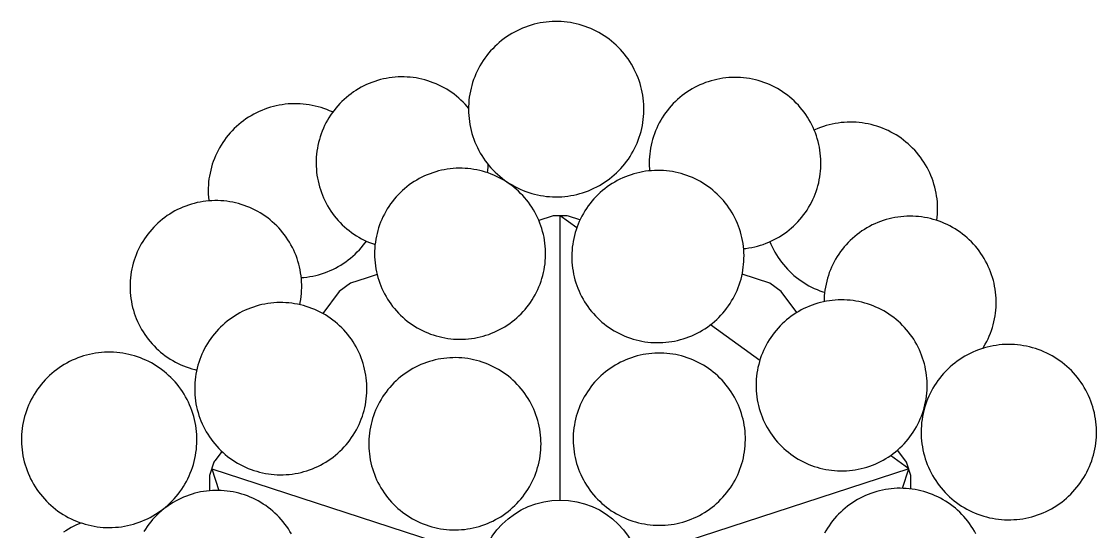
# Model space of a CAD drawing. Header units: millimetres. Extents: x 112 to 8820, y -2365 to 5002.
# Drawn here: x 6938 to 7659, y 1244 to 1586 of the extents above; entities that cross this region are included whole.
import ezdxf

# ---------------------------------------------------------------- set-up
doc = ezdxf.new("R2010")
doc.units = ezdxf.units.MM

# ---------------------------------------------------------------- blocks, each defined once
blk = doc.blocks.new('TARAXACUM_88_S1_PL')
for p, q in [((1.107, 23.756), (0, 24.56)), ((0, 5.5), (0, 24.56)), ((13.371, 14.846), (10.064, 17.249)), ((23.358, 7.59), (22.131, 8.481)), ((-23.358, 7.59), (-22.89, 6.147)), ((-23.358, 7.59), (-5.231, 1.7)), ((23.358, 7.59), (5.231, 1.7)), ((22.936, 6.288), (23.358, 7.59))]:
    blk.add_line(p, q)
for points in [[(5.347, 33.427), (5.283, 33.621), (5.213, 33.812), (5.137, 34.002), (5.054, 34.188), (4.964, 34.371), (4.868, 34.551), (4.766, 34.728), (4.658, 34.901), (4.544, 35.07), (4.424, 35.235), (4.299, 35.396), (4.168, 35.553), (4.031, 35.705), (3.89, 35.851), (3.743, 35.993), (3.592, 36.13), (3.436, 36.262), (3.275, 36.388), (3.111, 36.508), (2.942, 36.622), (2.769, 36.731), (2.593, 36.833), (2.413, 36.93), (2.23, 37.02), (2.043, 37.103), (1.855, 37.181), (1.663, 37.251), (1.469, 37.315), (1.273, 37.372), (1.076, 37.422), (0.876, 37.466), (0.676, 37.502), (0.474, 37.531), (0.271, 37.554), (0.067, 37.569), (-0.136, 37.577), (-0.341, 37.578), (-0.544, 37.573), (-0.748, 37.56), (-0.951, 37.539), (-1.153, 37.512), (-1.354, 37.478), (-1.554, 37.437), (-1.753, 37.389), (-1.949, 37.335), (-2.144, 37.273), (-2.336, 37.205), (-2.526, 37.13), (-2.713, 37.048), (-2.897, 36.96), (-3.078, 36.866), (-3.255, 36.766), (-3.429, 36.659), (-3.6, 36.546), (-3.766, 36.428), (-3.928, 36.304), (-4.085, 36.174), (-4.238, 36.039), (-4.386, 35.899), (-4.53, 35.754), (-4.668, 35.603), (-4.8, 35.449), (-4.928, 35.289), (-5.049, 35.125), (-5.165, 34.957), (-5.276, 34.786), (-5.38, 34.61), (-5.477, 34.431), (-5.569, 34.249), (-5.654, 34.063), (-5.733, 33.875), (-5.805, 33.684), (-5.871, 33.491), (-5.93, 33.296), (-5.981, 33.099), (-6.027, 32.9), (-6.065, 32.699), (-6.096, 32.497), (-6.12, 32.295), (-6.137, 32.092), (-6.147, 31.888), (-6.15, 31.684), (-6.146, 31.48), (-6.135, 31.276), (-6.116, 31.073), (-6.091, 30.87), (-6.059, 30.669), (-6.019, 30.469), (-5.973, 30.27), (-5.92, 30.073), (-5.86, 29.878), (-5.793, 29.685), (-5.72, 29.495), (-5.64, 29.307), (-5.554, 29.122), (-5.461, 28.94), (-5.362, 28.762), (-5.257, 28.587), (-5.146, 28.416), (-5.029, 28.249), (-4.907, 28.086), (-4.778, 27.927), (-4.645, 27.773), (-4.506, 27.623), (-4.362, 27.479), (-4.213, 27.34), (-4.059, 27.206), (-3.901, 27.077), (-3.738, 26.954), (-3.571, 26.836), (-3.4, 26.725), (-3.226, 26.619), (-3.047, 26.52), (-2.866, 26.426), (-2.681, 26.34), (-2.494, 26.259), (-2.304, 26.185), (-2.111, 26.118), (-1.916, 26.058), (-1.719, 26.004), (-1.521, 25.957), (-1.32, 25.917), (-1.119, 25.885), (-0.917, 25.859), (-0.714, 25.84), (-0.51, 25.828), (-0.306, 25.823), (-0.102, 25.826), (0.102, 25.835), (0.305, 25.852), (0.508, 25.875), (0.71, 25.906), (0.91, 25.943), (1.109, 25.988), (1.307, 26.039), (1.502, 26.098), (1.696, 26.162), (1.887, 26.234), (2.075, 26.312), (2.261, 26.397), (2.443, 26.488), (2.623, 26.586), (2.798, 26.689), (2.971, 26.799), (3.139, 26.914), (3.303, 27.035), (3.463, 27.162), (3.618, 27.295), (3.768, 27.432), (3.914, 27.575), (4.055, 27.723), (4.19, 27.876), (4.32, 28.033), (4.445, 28.194), (4.564, 28.36), (4.677, 28.53), (4.784, 28.704), (4.885, 28.881), (4.98, 29.062), (5.068, 29.246), (5.15, 29.432), (5.226, 29.622), (5.294, 29.814), (5.357, 30.008), (5.412, 30.205), (5.46, 30.403), (5.502, 30.603), (5.537, 30.804), (5.564, 31.006), (5.585, 31.209), (5.598, 31.412), (5.605, 31.616), (5.604, 31.82), (5.597, 32.024), (5.582, 32.228), (5.56, 32.431), (5.531, 32.633), (5.495, 32.833), (5.453, 33.033), (5.403, 33.231)], [(-1.234, 23.694), (-1.296, 23.883), (-1.364, 24.07), (-1.439, 24.254), (-1.52, 24.436), (-1.607, 24.615), (-1.701, 24.791), (-1.8, 24.963), (-1.906, 25.132), (-2.017, 25.297), (-2.134, 25.458), (-2.256, 25.615), (-2.384, 25.767), (-2.517, 25.915), (-2.655, 26.059), (-2.798, 26.197), (-2.946, 26.33), (-3.098, 26.459), (-3.254, 26.582), (-3.415, 26.699), (-3.58, 26.811), (-3.748, 26.916), (-3.92, 27.016), (-4.096, 27.11), (-4.274, 27.198), (-4.456, 27.28), (-4.64, 27.355), (-4.827, 27.424), (-5.016, 27.486), (-5.207, 27.542), (-5.4, 27.591), (-5.594, 27.633), (-5.79, 27.668), (-5.987, 27.697), (-6.185, 27.719), (-6.383, 27.734), (-6.582, 27.742), (-6.781, 27.743), (-6.98, 27.737), (-7.179, 27.725), (-7.377, 27.705), (-7.574, 27.679), (-7.77, 27.645), (-7.965, 27.605), (-8.158, 27.559), (-8.35, 27.505), (-8.54, 27.445), (-8.727, 27.378), (-8.912, 27.305), (-9.095, 27.226), (-9.274, 27.14), (-9.451, 27.048), (-9.624, 26.95), (-9.794, 26.846), (-9.96, 26.736), (-10.122, 26.621), (-10.28, 26.5), (-10.433, 26.373), (-10.583, 26.242), (-10.727, 26.105), (-10.867, 25.963), (-11.001, 25.817), (-11.131, 25.666), (-11.255, 25.51), (-11.374, 25.35), (-11.487, 25.187), (-11.594, 25.019), (-11.696, 24.848), (-11.791, 24.673), (-11.881, 24.496), (-11.964, 24.315), (-12.041, 24.131), (-12.111, 23.945), (-12.175, 23.757), (-12.232, 23.566), (-12.283, 23.374), (-12.327, 23.179), (-12.364, 22.984), (-12.394, 22.787), (-12.418, 22.59), (-12.435, 22.391), (-12.444, 22.193), (-12.447, 21.994), (-12.443, 21.795), (-12.432, 21.596), (-12.414, 21.398), (-12.39, 21.2), (-12.358, 21.004), (-12.32, 20.809), (-12.275, 20.615), (-12.223, 20.423), (-12.164, 20.232), (-12.1, 20.044), (-12.028, 19.859), (-11.95, 19.676), (-11.866, 19.495), (-11.776, 19.318), (-11.679, 19.144), (-11.577, 18.973), (-11.468, 18.806), (-11.354, 18.643), (-11.234, 18.484), (-11.109, 18.33), (-10.979, 18.179), (-10.843, 18.034), (-10.703, 17.893), (-10.558, 17.757), (-10.408, 17.626), (-10.253, 17.5), (-10.095, 17.38), (-9.932, 17.266), (-9.765, 17.157), (-9.595, 17.054), (-9.421, 16.957), (-9.244, 16.866), (-9.064, 16.781), (-8.881, 16.703), (-8.696, 16.631), (-8.508, 16.565), (-8.318, 16.506), (-8.126, 16.454), (-7.932, 16.409), (-7.737, 16.37), (-7.54, 16.338), (-7.343, 16.312), (-7.145, 16.294), (-6.946, 16.282), (-6.747, 16.278), (-6.548, 16.28), (-6.35, 16.289), (-6.151, 16.305), (-5.954, 16.328), (-5.757, 16.358), (-5.561, 16.395), (-5.367, 16.438), (-5.174, 16.488), (-4.984, 16.545), (-4.795, 16.609), (-4.609, 16.678), (-4.425, 16.755), (-4.244, 16.837), (-4.066, 16.926), (-3.891, 17.021), (-3.719, 17.122), (-3.552, 17.229), (-3.388, 17.342), (-3.228, 17.46), (-3.072, 17.584), (-2.92, 17.713), (-2.773, 17.847), (-2.631, 17.986), (-2.494, 18.131), (-2.362, 18.279), (-2.235, 18.433), (-2.114, 18.59), (-1.998, 18.752), (-1.887, 18.918), (-1.783, 19.087), (-1.684, 19.26), (-1.592, 19.436), (-1.506, 19.616), (-1.426, 19.798), (-1.352, 19.983), (-1.285, 20.17), (-1.224, 20.36), (-1.17, 20.551), (-1.123, 20.744), (-1.083, 20.939), (-1.049, 21.135), (-1.022, 21.332), (-1.002, 21.53), (-0.988, 21.729), (-0.982, 21.928), (-0.983, 22.127), (-0.99, 22.326), (-1.005, 22.524), (-1.026, 22.722), (-1.054, 22.919), (-1.089, 23.115), (-1.131, 23.31), (-1.179, 23.503)], [(9.862, 17.099), (10.024, 17.217), (10.181, 17.341), (10.335, 17.47), (10.484, 17.604), (10.628, 17.743), (10.767, 17.887), (10.901, 18.036), (11.03, 18.19), (11.153, 18.348), (11.271, 18.51), (11.383, 18.676), (11.489, 18.845), (11.59, 19.019), (11.684, 19.196), (11.772, 19.376), (11.854, 19.558), (11.929, 19.744), (11.998, 19.932), (12.061, 20.123), (12.116, 20.315), (12.165, 20.509), (12.207, 20.705), (12.243, 20.902), (12.271, 21.101), (12.293, 21.3), (12.308, 21.5), (12.315, 21.7), (12.316, 21.9), (12.31, 22.101), (12.297, 22.3), (12.277, 22.5), (12.25, 22.698), (12.216, 22.896), (12.176, 23.092), (12.128, 23.287), (12.074, 23.48), (12.013, 23.67), (11.946, 23.859), (11.872, 24.045), (11.791, 24.229), (11.705, 24.41), (11.612, 24.587), (11.513, 24.761), (11.408, 24.932), (11.297, 25.099), (11.181, 25.262), (11.059, 25.421), (10.931, 25.575), (10.798, 25.725), (10.66, 25.87), (10.517, 26.011), (10.369, 26.146), (10.217, 26.276), (10.06, 26.401), (9.899, 26.52), (9.734, 26.634), (9.565, 26.742), (9.393, 26.843), (9.217, 26.939), (9.038, 27.029), (8.856, 27.112), (8.671, 27.189), (8.483, 27.26), (8.293, 27.324), (8.101, 27.381), (7.907, 27.432), (7.712, 27.476), (7.515, 27.513), (7.317, 27.543), (7.118, 27.567), (6.918, 27.583), (6.718, 27.592), (6.518, 27.595), (6.318, 27.591), (6.118, 27.579), (5.918, 27.561), (5.719, 27.536), (5.521, 27.504), (5.325, 27.465), (5.13, 27.419), (4.937, 27.366), (4.745, 27.307), (4.556, 27.241), (4.369, 27.169), (4.185, 27.09), (4.003, 27.005), (3.825, 26.914), (3.65, 26.817), (3.478, 26.713), (3.311, 26.604), (3.147, 26.489), (2.987, 26.368), (2.831, 26.242), (2.68, 26.11), (2.534, 25.973), (2.392, 25.832), (2.255, 25.685), (2.124, 25.534), (1.998, 25.378), (1.877, 25.218), (1.762, 25.054), (1.653, 24.886), (1.55, 24.715), (1.452, 24.54), (1.361, 24.361), (1.276, 24.18), (1.197, 23.995), (1.125, 23.809), (1.06, 23.619), (1.001, 23.428), (0.948, 23.234), (0.903, 23.039), (0.864, 22.843), (0.832, 22.645), (0.807, 22.446), (0.789, 22.247), (0.777, 22.047), (0.773, 21.846), (0.776, 21.646), (0.785, 21.446), (0.802, 21.246), (0.825, 21.047), (0.856, 20.849), (0.893, 20.652), (0.937, 20.457), (0.988, 20.263), (1.045, 20.071), (1.109, 19.881), (1.18, 19.694), (1.257, 19.509), (1.341, 19.327), (1.431, 19.148), (1.527, 18.972), (1.629, 18.799), (1.736, 18.631), (1.85, 18.466), (1.969, 18.305), (2.094, 18.148), (2.225, 17.996), (2.36, 17.848), (2.501, 17.705), (2.646, 17.567), (2.796, 17.435), (2.951, 17.307), (3.109, 17.185), (3.272, 17.069), (3.439, 16.958), (3.61, 16.853), (3.784, 16.754), (3.962, 16.661), (4.143, 16.575), (4.326, 16.495), (4.513, 16.421), (4.701, 16.354), (4.892, 16.293), (5.085, 16.239), (5.28, 16.192), (5.476, 16.151), (5.674, 16.117), (5.872, 16.091), (6.071, 16.071), (6.271, 16.058), (6.472, 16.052), (6.672, 16.053), (6.872, 16.061), (7.072, 16.075), (7.271, 16.097), (7.47, 16.126), (7.667, 16.161), (7.863, 16.204), (8.057, 16.253), (8.249, 16.309), (8.44, 16.371), (8.628, 16.44), (8.813, 16.516), (8.996, 16.598), (9.176, 16.686), (9.353, 16.78), (9.526, 16.881), (9.696, 16.987)], [(-13.215, 14.663), (-13.277, 14.853), (-13.346, 15.042), (-13.421, 15.227), (-13.503, 15.41), (-13.591, 15.59), (-13.685, 15.767), (-13.785, 15.941), (-13.891, 16.111), (-14.003, 16.277), (-14.121, 16.439), (-14.244, 16.597), (-14.373, 16.751), (-14.507, 16.9), (-14.646, 17.044), (-14.789, 17.183), (-14.938, 17.318), (-15.091, 17.447), (-15.249, 17.57), (-15.411, 17.688), (-15.577, 17.801), (-15.746, 17.908), (-15.92, 18.008), (-16.096, 18.103), (-16.276, 18.191), (-16.459, 18.273), (-16.644, 18.349), (-16.832, 18.418), (-17.022, 18.481), (-17.215, 18.537), (-17.409, 18.586), (-17.605, 18.629), (-17.802, 18.665), (-18, 18.693), (-18.199, 18.715), (-18.399, 18.73), (-18.599, 18.739), (-18.8, 18.74), (-19, 18.734), (-19.2, 18.721), (-19.399, 18.701), (-19.598, 18.675), (-19.795, 18.641), (-19.992, 18.601), (-20.186, 18.554), (-20.379, 18.5), (-20.57, 18.44), (-20.759, 18.373), (-20.946, 18.299), (-21.129, 18.219), (-21.31, 18.133), (-21.488, 18.04), (-21.662, 17.941), (-21.833, 17.837), (-22, 17.726), (-22.163, 17.61), (-22.322, 17.488), (-22.477, 17.361), (-22.627, 17.228), (-22.773, 17.091), (-22.913, 16.948), (-23.049, 16.8), (-23.179, 16.648), (-23.304, 16.492), (-23.424, 16.331), (-23.538, 16.166), (-23.646, 15.997), (-23.748, 15.825), (-23.844, 15.649), (-23.934, 15.47), (-24.018, 15.288), (-24.095, 15.103), (-24.166, 14.916), (-24.23, 14.726), (-24.288, 14.534), (-24.339, 14.341), (-24.383, 14.145), (-24.421, 13.948), (-24.451, 13.75), (-24.475, 13.551), (-24.492, 13.352), (-24.502, 13.152), (-24.504, 12.951), (-24.5, 12.751), (-24.489, 12.551), (-24.471, 12.351), (-24.447, 12.153), (-24.415, 11.955), (-24.376, 11.758), (-24.331, 11.563), (-24.279, 11.37), (-24.22, 11.178), (-24.154, 10.989), (-24.082, 10.802), (-24.004, 10.617), (-23.919, 10.436), (-23.828, 10.257), (-23.731, 10.082), (-23.628, 9.91), (-23.519, 9.742), (-23.404, 9.578), (-23.283, 9.418), (-23.157, 9.262), (-23.026, 9.111), (-22.89, 8.964), (-22.748, 8.822), (-22.602, 8.685), (-22.451, 8.554), (-22.296, 8.427), (-22.136, 8.306), (-21.972, 8.191), (-21.804, 8.082), (-21.633, 7.978), (-21.458, 7.88), (-21.28, 7.789), (-21.098, 7.703), (-20.914, 7.625), (-20.727, 7.552), (-20.538, 7.486), (-20.347, 7.427), (-20.153, 7.374), (-19.958, 7.328), (-19.762, 7.289), (-19.564, 7.257), (-19.366, 7.231), (-19.166, 7.213), (-18.966, 7.201), (-18.766, 7.197), (-18.565, 7.199), (-18.365, 7.208), (-18.166, 7.224), (-17.967, 7.247), (-17.768, 7.278), (-17.572, 7.314), (-17.376, 7.358), (-17.182, 7.409), (-16.99, 7.466), (-16.8, 7.53), (-16.613, 7.6), (-16.427, 7.677), (-16.245, 7.76), (-16.066, 7.849), (-15.89, 7.945), (-15.717, 8.047), (-15.548, 8.154), (-15.383, 8.268), (-15.222, 8.387), (-15.065, 8.511), (-14.913, 8.641), (-14.765, 8.777), (-14.622, 8.917), (-14.484, 9.062), (-14.351, 9.212), (-14.223, 9.366), (-14.1, 9.525), (-13.984, 9.688), (-13.873, 9.854), (-13.768, 10.025), (-13.668, 10.199), (-13.575, 10.376), (-13.489, 10.557), (-13.408, 10.74), (-13.334, 10.927), (-13.266, 11.115), (-13.205, 11.306), (-13.151, 11.499), (-13.103, 11.693), (-13.062, 11.89), (-13.028, 12.087), (-13.001, 12.286), (-12.981, 12.485), (-12.968, 12.685), (-12.961, 12.885), (-12.962, 13.085), (-12.969, 13.286), (-12.984, 13.485), (-13.005, 13.685), (-13.034, 13.883), (-13.069, 14.08), (-13.111, 14.276), (-13.16, 14.47)], [(22.153, 8.496), (22.314, 8.613), (22.47, 8.735), (22.623, 8.864), (22.77, 8.997), (22.914, 9.135), (23.052, 9.278), (23.185, 9.426), (23.313, 9.579), (23.435, 9.735), (23.552, 9.896), (23.664, 10.061), (23.769, 10.23), (23.869, 10.402), (23.963, 10.578), (24.05, 10.756), (24.132, 10.938), (24.206, 11.122), (24.275, 11.309), (24.337, 11.498), (24.392, 11.69), (24.441, 11.882), (24.483, 12.077), (24.518, 12.273), (24.546, 12.47), (24.568, 12.668), (24.582, 12.866), (24.59, 13.065), (24.591, 13.264), (24.585, 13.463), (24.572, 13.661), (24.552, 13.859), (24.525, 14.057), (24.491, 14.253), (24.451, 14.448), (24.404, 14.641), (24.35, 14.833), (24.29, 15.022), (24.223, 15.21), (24.149, 15.395), (24.07, 15.577), (23.983, 15.756), (23.891, 15.933), (23.793, 16.106), (23.689, 16.275), (23.579, 16.441), (23.463, 16.603), (23.342, 16.761), (23.215, 16.914), (23.083, 17.063), (22.946, 17.207), (22.804, 17.347), (22.657, 17.481), (22.506, 17.61), (22.35, 17.734), (22.19, 17.853), (22.026, 17.965), (21.859, 18.073), (21.687, 18.174), (21.512, 18.269), (21.334, 18.358), (21.154, 18.441), (20.97, 18.517), (20.784, 18.587), (20.595, 18.651), (20.404, 18.708), (20.212, 18.758), (20.018, 18.802), (19.822, 18.839), (19.625, 18.869), (19.428, 18.892), (19.229, 18.908), (19.031, 18.918), (18.832, 18.92), (18.633, 18.916), (18.434, 18.905), (18.236, 18.886), (18.038, 18.861), (17.842, 18.829), (17.647, 18.791), (17.453, 18.745), (17.261, 18.693), (17.071, 18.634), (16.883, 18.569), (16.697, 18.497), (16.514, 18.419), (16.334, 18.335), (16.157, 18.244), (15.983, 18.147), (15.813, 18.044), (15.646, 17.936), (15.483, 17.821), (15.324, 17.701), (15.17, 17.576), (15.02, 17.445), (14.874, 17.31), (14.734, 17.169), (14.598, 17.023), (14.467, 16.873), (14.342, 16.718), (14.222, 16.56), (14.108, 16.397), (14, 16.23), (13.897, 16.059), (13.8, 15.885), (13.71, 15.708), (13.625, 15.528), (13.547, 15.345), (13.475, 15.159), (13.41, 14.971), (13.352, 14.781), (13.3, 14.589), (13.254, 14.395), (13.216, 14.2), (13.184, 14.004), (13.159, 13.806), (13.141, 13.608), (13.13, 13.409), (13.126, 13.21), (13.128, 13.011), (13.138, 12.813), (13.154, 12.614), (13.178, 12.417), (13.208, 12.22), (13.245, 12.024), (13.289, 11.83), (13.339, 11.638), (13.396, 11.447), (13.46, 11.259), (13.53, 11.072), (13.607, 10.889), (13.69, 10.708), (13.779, 10.53), (13.874, 10.355), (13.975, 10.184), (14.082, 10.016), (14.195, 9.852), (14.314, 9.693), (14.438, 9.537), (14.567, 9.386), (14.702, 9.239), (14.841, 9.097), (14.986, 8.96), (15.135, 8.828), (15.288, 8.702), (15.446, 8.581), (15.608, 8.465), (15.774, 8.355), (15.944, 8.251), (16.117, 8.153), (16.293, 8.061), (16.473, 7.975), (16.655, 7.895), (16.84, 7.822), (17.027, 7.755), (17.217, 7.695), (17.409, 7.641), (17.602, 7.594), (17.797, 7.554), (17.993, 7.52), (18.19, 7.494), (18.388, 7.474), (18.587, 7.461), (18.786, 7.455), (18.985, 7.456), (19.184, 7.464), (19.382, 7.479), (19.58, 7.5), (19.777, 7.529), (19.973, 7.564), (20.167, 7.606), (20.36, 7.655), (20.551, 7.71), (20.74, 7.772), (20.927, 7.841), (21.111, 7.916), (21.293, 7.997), (21.472, 8.085), (21.647, 8.179), (21.819, 8.278), (21.988, 8.384)], [(33.443, 5.245), (33.608, 5.365), (33.769, 5.491), (33.925, 5.622), (34.076, 5.758), (34.223, 5.9), (34.365, 6.047), (34.501, 6.199), (34.632, 6.355), (34.758, 6.516), (34.878, 6.681), (34.992, 6.85), (35.101, 7.023), (35.203, 7.199), (35.299, 7.379), (35.388, 7.563), (35.472, 7.749), (35.549, 7.938), (35.619, 8.129), (35.682, 8.323), (35.739, 8.519), (35.789, 8.717), (35.832, 8.917), (35.868, 9.117), (35.897, 9.319), (35.919, 9.522), (35.934, 9.726), (35.942, 9.93), (35.943, 10.134), (35.936, 10.337), (35.923, 10.541), (35.903, 10.744), (35.875, 10.946), (35.841, 11.147), (35.799, 11.347), (35.751, 11.545), (35.696, 11.742), (35.634, 11.936), (35.565, 12.128), (35.49, 12.318), (35.408, 12.505), (35.32, 12.689), (35.225, 12.87), (35.125, 13.047), (35.018, 13.221), (34.905, 13.391), (34.786, 13.557), (34.662, 13.718), (34.532, 13.876), (34.397, 14.029), (34.256, 14.176), (34.111, 14.319), (33.96, 14.457), (33.805, 14.59), (33.645, 14.717), (33.481, 14.838), (33.313, 14.954), (33.141, 15.064), (32.966, 15.167), (32.786, 15.265), (32.604, 15.356), (32.418, 15.441), (32.23, 15.52), (32.039, 15.592), (31.846, 15.657), (31.65, 15.715), (31.453, 15.767), (31.254, 15.811), (31.053, 15.849), (30.852, 15.88), (30.649, 15.904), (30.446, 15.921), (30.242, 15.93), (30.038, 15.933), (29.834, 15.928), (29.63, 15.917), (29.427, 15.898), (29.225, 15.872), (29.023, 15.84), (28.823, 15.8), (28.624, 15.753), (28.428, 15.7), (28.233, 15.64), (28.04, 15.573), (27.85, 15.499), (27.662, 15.419), (27.477, 15.332), (27.296, 15.239), (27.117, 15.14), (26.943, 15.035), (26.772, 14.923), (26.605, 14.806), (26.442, 14.683), (26.284, 14.555), (26.13, 14.421), (25.98, 14.281), (25.836, 14.137), (25.697, 13.988), (25.563, 13.834), (25.435, 13.675), (25.312, 13.512), (25.195, 13.345), (25.084, 13.174), (24.978, 13), (24.879, 12.821), (24.786, 12.64), (24.7, 12.455), (24.62, 12.267), (24.546, 12.077), (24.479, 11.884), (24.419, 11.689), (24.366, 11.492), (24.32, 11.293), (24.28, 11.093), (24.247, 10.892), (24.222, 10.689), (24.203, 10.486), (24.192, 10.283), (24.188, 10.079), (24.19, 9.875), (24.2, 9.671), (24.217, 9.467), (24.241, 9.265), (24.272, 9.063), (24.31, 8.863), (24.355, 8.664), (24.406, 8.466), (24.465, 8.271), (24.53, 8.078), (24.602, 7.887), (24.681, 7.698), (24.766, 7.513), (24.857, 7.33), (24.955, 7.151), (25.059, 6.976), (25.169, 6.804), (25.284, 6.636), (25.406, 6.472), (25.533, 6.312), (25.666, 6.157), (25.804, 6.007), (25.947, 5.862), (26.095, 5.721), (26.248, 5.586), (26.405, 5.456), (26.567, 5.332), (26.733, 5.213), (26.903, 5.101), (27.077, 4.994), (27.254, 4.893), (27.435, 4.799), (27.619, 4.71), (27.806, 4.629), (27.996, 4.554), (28.188, 4.485), (28.382, 4.423), (28.579, 4.368), (28.777, 4.32), (28.977, 4.279), (29.178, 4.245), (29.38, 4.217), (29.583, 4.197), (29.787, 4.184), (29.991, 4.178), (30.195, 4.179), (30.399, 4.187), (30.602, 4.202), (30.805, 4.224), (31.007, 4.253), (31.208, 4.289), (31.407, 4.332), (31.605, 4.382), (31.801, 4.439), (31.995, 4.503), (32.186, 4.573), (32.375, 4.65), (32.561, 4.734), (32.745, 4.823), (32.925, 4.92), (33.101, 5.022), (33.274, 5.13)], [(-30.139, 15.414), (-30.343, 15.414), (-30.547, 15.407), (-30.75, 15.392), (-30.953, 15.371), (-31.155, 15.342), (-31.356, 15.307), (-31.556, 15.264), (-31.754, 15.215), (-31.95, 15.159), (-32.144, 15.096), (-32.336, 15.026), (-32.525, 14.95), (-32.711, 14.867), (-32.895, 14.778), (-33.075, 14.683), (-33.252, 14.581), (-33.425, 14.473), (-33.595, 14.359), (-33.76, 14.24), (-33.921, 14.115), (-34.078, 13.984), (-34.23, 13.848), (-34.377, 13.707), (-34.519, 13.56), (-34.656, 13.409), (-34.788, 13.253), (-34.914, 13.093), (-35.035, 12.928), (-35.149, 12.76), (-35.258, 12.587), (-35.361, 12.411), (-35.458, 12.231), (-35.548, 12.048), (-35.632, 11.862), (-35.709, 11.674), (-35.78, 11.482), (-35.844, 11.289), (-35.902, 11.093), (-35.952, 10.895), (-35.996, 10.696), (-36.033, 10.495), (-36.063, 10.293), (-36.085, 10.09), (-36.101, 9.887), (-36.11, 9.683), (-36.111, 9.479), (-36.106, 9.275), (-36.093, 9.072), (-36.073, 8.869), (-36.046, 8.666), (-36.013, 8.465), (-35.972, 8.265), (-35.924, 8.067), (-35.87, 7.87), (-35.809, 7.675), (-35.741, 7.483), (-35.666, 7.293), (-35.585, 7.106), (-35.497, 6.922), (-35.403, 6.741), (-35.303, 6.563), (-35.197, 6.389), (-35.085, 6.218), (-34.967, 6.052), (-34.843, 5.89), (-34.713, 5.732), (-34.579, 5.579), (-34.439, 5.43), (-34.294, 5.287), (-34.144, 5.149), (-33.989, 5.016), (-33.83, 4.888), (-33.666, 4.766), (-33.499, 4.65), (-33.327, 4.539), (-33.152, 4.435), (-32.973, 4.337), (-32.791, 4.245), (-32.605, 4.159), (-32.417, 4.08), (-32.227, 4.008), (-32.033, 3.942), (-31.838, 3.883), (-31.641, 3.83), (-31.442, 3.785), (-31.242, 3.747), (-31.04, 3.715), (-30.838, 3.691), (-30.634, 3.673), (-30.431, 3.663), (-30.227, 3.659), (-30.023, 3.663), (-29.819, 3.674), (-29.616, 3.692), (-29.413, 3.717), (-29.212, 3.749), (-29.011, 3.788), (-28.812, 3.834), (-28.615, 3.887), (-28.42, 3.946), (-28.227, 4.013), (-28.037, 4.085), (-27.849, 4.165), (-27.664, 4.251), (-27.482, 4.343), (-27.303, 4.442), (-27.128, 4.547), (-26.957, 4.658), (-26.789, 4.774), (-26.626, 4.897), (-26.467, 5.025), (-26.313, 5.158), (-26.163, 5.297), (-26.019, 5.441), (-25.879, 5.589), (-25.745, 5.743), (-25.616, 5.901), (-25.492, 6.063), (-25.375, 6.23), (-25.263, 6.401), (-25.157, 6.575), (-25.057, 6.753), (-24.964, 6.934), (-24.876, 7.119), (-24.796, 7.306), (-24.722, 7.496), (-24.654, 7.689), (-24.593, 7.884), (-24.539, 8.08), (-24.492, 8.279), (-24.452, 8.479), (-24.419, 8.68), (-24.392, 8.883), (-24.373, 9.086), (-24.361, 9.289), (-24.356, 9.493), (-24.358, 9.697), (-24.367, 9.901), (-24.383, 10.105), (-24.406, 10.307), (-24.437, 10.509), (-24.474, 10.71), (-24.518, 10.909), (-24.569, 11.106), (-24.627, 11.302), (-24.692, 11.496), (-24.763, 11.687), (-24.841, 11.875), (-24.925, 12.061), (-25.016, 12.244), (-25.113, 12.423), (-25.216, 12.599), (-25.326, 12.772), (-25.441, 12.94), (-25.562, 13.104), (-25.688, 13.264), (-25.821, 13.42), (-25.958, 13.571), (-26.1, 13.716), (-26.248, 13.857), (-26.4, 13.993), (-26.557, 14.123), (-26.719, 14.248), (-26.884, 14.367), (-27.054, 14.481), (-27.227, 14.588), (-27.405, 14.689), (-27.585, 14.785), (-27.769, 14.873), (-27.956, 14.956), (-28.145, 15.031), (-28.337, 15.101), (-28.531, 15.163), (-28.727, 15.219), (-28.925, 15.268), (-29.125, 15.31), (-29.326, 15.345), (-29.528, 15.373), (-29.731, 15.394), (-29.935, 15.407)], [(1.816, 12.756), (1.709, 12.587), (1.608, 12.414), (1.513, 12.238), (1.423, 12.059), (1.341, 11.876), (1.264, 11.691), (1.194, 11.503), (1.131, 11.313), (1.074, 11.121), (1.024, 10.927), (0.981, 10.731), (0.944, 10.534), (0.915, 10.336), (0.892, 10.137), (0.876, 9.937), (0.867, 9.737), (0.866, 9.537), (0.871, 9.336), (0.883, 9.136), (0.902, 8.937), (0.927, 8.738), (0.96, 8.54), (1, 8.344), (1.046, 8.149), (1.099, 7.956), (1.159, 7.765), (1.225, 7.576), (1.298, 7.389), (1.378, 7.205), (1.463, 7.024), (1.555, 6.846), (1.653, 6.671), (1.757, 6.5), (1.867, 6.332), (1.983, 6.169), (2.104, 6.009), (2.231, 5.854), (2.363, 5.703), (2.5, 5.557), (2.642, 5.416), (2.789, 5.28), (2.941, 5.149), (3.097, 5.023), (3.258, 4.903), (3.422, 4.789), (3.59, 4.68), (3.762, 4.577), (3.938, 4.48), (4.116, 4.39), (4.298, 4.305), (4.483, 4.227), (4.67, 4.156), (4.859, 4.091), (5.051, 4.032), (5.245, 3.981), (5.44, 3.936), (5.637, 3.897), (5.835, 3.866), (6.033, 3.842), (6.233, 3.824), (6.433, 3.814), (6.633, 3.81), (6.834, 3.813), (7.034, 3.824), (7.234, 3.841), (7.432, 3.865), (7.63, 3.896), (7.827, 3.934), (8.022, 3.979), (8.216, 4.03), (8.408, 4.088), (8.597, 4.153), (8.785, 4.224), (8.969, 4.302), (9.151, 4.386), (9.33, 4.476), (9.506, 4.573), (9.678, 4.675), (9.846, 4.784), (10.011, 4.898), (10.171, 5.018), (10.328, 5.143), (10.48, 5.274), (10.627, 5.41), (10.769, 5.551), (10.907, 5.697), (11.039, 5.847), (11.166, 6.002), (11.287, 6.162), (11.403, 6.325), (11.514, 6.492), (11.618, 6.664), (11.716, 6.838), (11.808, 7.016), (11.894, 7.197), (11.974, 7.381), (12.047, 7.567), (12.114, 7.756), (12.174, 7.948), (12.227, 8.141), (12.274, 8.336), (12.314, 8.532), (12.347, 8.73), (12.373, 8.928), (12.392, 9.128), (12.405, 9.328), (12.41, 9.528), (12.408, 9.728), (12.4, 9.929), (12.384, 10.128), (12.362, 10.327), (12.333, 10.526), (12.296, 10.723), (12.253, 10.918), (12.204, 11.112), (12.147, 11.305), (12.084, 11.495), (12.014, 11.683), (11.938, 11.868), (11.856, 12.051), (11.767, 12.23), (11.672, 12.407), (11.571, 12.58), (11.464, 12.749), (11.351, 12.915), (11.233, 13.076), (11.109, 13.234), (10.979, 13.387), (10.845, 13.535), (10.705, 13.679), (10.56, 13.817), (10.411, 13.951), (10.257, 14.079), (10.099, 14.202), (9.936, 14.32), (9.77, 14.431), (9.6, 14.537), (9.426, 14.637), (9.249, 14.73), (9.069, 14.818), (8.885, 14.899), (8.7, 14.974), (8.511, 15.042), (8.321, 15.104), (8.128, 15.159), (7.933, 15.207), (7.737, 15.249), (7.54, 15.284), (7.342, 15.312), (7.142, 15.333), (6.943, 15.347), (6.742, 15.354), (6.542, 15.354), (6.342, 15.347), (6.142, 15.333), (5.942, 15.313), (5.744, 15.285), (5.547, 15.251), (5.351, 15.209), (5.156, 15.161), (4.963, 15.107), (4.773, 15.045), (4.584, 14.977), (4.398, 14.903), (4.215, 14.822), (4.034, 14.734), (3.857, 14.641), (3.683, 14.541), (3.513, 14.436), (3.346, 14.324), (3.184, 14.207), (3.025, 14.085), (2.871, 13.957), (2.722, 13.823), (2.577, 13.685), (2.437, 13.541), (2.302, 13.393), (2.172, 13.24), (2.048, 13.083), (1.929, 12.922)], [(-11.571, 5.669), (-11.443, 5.515), (-11.31, 5.365), (-11.172, 5.22), (-11.029, 5.08), (-10.881, 4.945), (-10.728, 4.815), (-10.571, 4.691), (-10.41, 4.571), (-10.245, 4.458), (-10.076, 4.351), (-9.903, 4.249), (-9.727, 4.153), (-9.547, 4.064), (-9.365, 3.981), (-9.18, 3.904), (-8.992, 3.834), (-8.802, 3.77), (-8.61, 3.713), (-8.416, 3.663), (-8.221, 3.619), (-8.024, 3.582), (-7.826, 3.552), (-7.627, 3.529), (-7.427, 3.513), (-7.227, 3.504), (-7.026, 3.502), (-6.826, 3.506), (-6.626, 3.518), (-6.427, 3.537), (-6.228, 3.562), (-6.03, 3.595), (-5.834, 3.634), (-5.639, 3.68), (-5.445, 3.733), (-5.254, 3.792), (-5.065, 3.858), (-4.878, 3.931), (-4.694, 4.01), (-4.513, 4.095), (-4.334, 4.187), (-4.16, 4.285), (-3.988, 4.388), (-3.82, 4.498), (-3.657, 4.613), (-3.497, 4.734), (-3.341, 4.861), (-3.191, 4.993), (-3.044, 5.13), (-2.903, 5.271), (-2.766, 5.418), (-2.635, 5.57), (-2.509, 5.726), (-2.389, 5.886), (-2.274, 6.05), (-2.165, 6.218), (-2.062, 6.39), (-1.965, 6.565), (-1.874, 6.744), (-1.789, 6.925), (-1.711, 7.11), (-1.639, 7.297), (-1.574, 7.486), (-1.515, 7.678), (-1.463, 7.871), (-1.418, 8.066), (-1.379, 8.263), (-1.347, 8.461), (-1.323, 8.66), (-1.305, 8.859), (-1.294, 9.059), (-1.29, 9.26), (-1.293, 9.46), (-1.303, 9.66), (-1.32, 9.86), (-1.343, 10.059), (-1.374, 10.257), (-1.412, 10.454), (-1.456, 10.649), (-1.507, 10.843), (-1.565, 11.035), (-1.629, 11.224), (-1.7, 11.412), (-1.778, 11.597), (-1.861, 11.779), (-1.951, 11.958), (-2.048, 12.133), (-2.15, 12.306), (-2.258, 12.474), (-2.372, 12.639), (-2.492, 12.8), (-2.617, 12.956), (-2.747, 13.108), (-2.883, 13.256), (-3.024, 13.398), (-3.169, 13.536), (-3.32, 13.669), (-3.474, 13.796), (-3.633, 13.918), (-3.797, 14.034), (-3.964, 14.144), (-4.135, 14.249), (-4.309, 14.348), (-4.487, 14.44), (-4.668, 14.526), (-4.852, 14.606), (-5.038, 14.68), (-5.227, 14.747), (-5.418, 14.807), (-5.611, 14.861), (-5.806, 14.908), (-6.002, 14.948), (-6.199, 14.982), (-6.398, 15.008), (-6.597, 15.028), (-6.797, 15.04), (-6.998, 15.046), (-7.198, 15.045), (-7.398, 15.037), (-7.598, 15.021), (-7.797, 14.999), (-7.996, 14.97), (-8.193, 14.935), (-8.388, 14.892), (-8.583, 14.843), (-8.775, 14.786), (-8.965, 14.724), (-9.153, 14.654), (-9.339, 14.579), (-9.521, 14.496), (-9.701, 14.408), (-9.878, 14.313), (-10.051, 14.212), (-10.221, 14.106), (-10.386, 13.993), (-10.548, 13.875), (-10.706, 13.751), (-10.859, 13.622), (-11.008, 13.488), (-11.151, 13.348), (-11.29, 13.204), (-11.424, 13.055), (-11.553, 12.901), (-11.676, 12.743), (-11.794, 12.581), (-11.906, 12.415), (-12.012, 12.245), (-12.112, 12.071), (-12.206, 11.894), (-12.294, 11.714), (-12.375, 11.531), (-12.45, 11.345), (-12.519, 11.157), (-12.581, 10.966), (-12.636, 10.774), (-12.685, 10.579), (-12.727, 10.384), (-12.762, 10.186), (-12.79, 9.988), (-12.812, 9.789), (-12.826, 9.589), (-12.833, 9.389), (-12.834, 9.188), (-12.828, 8.988), (-12.814, 8.788), (-12.794, 8.589), (-12.767, 8.39), (-12.732, 8.193), (-12.691, 7.997), (-12.644, 7.802), (-12.589, 7.609), (-12.528, 7.418), (-12.46, 7.23), (-12.386, 7.044), (-12.306, 6.86), (-12.219, 6.68), (-12.126, 6.502), (-12.026, 6.328), (-11.921, 6.158), (-11.81, 5.991), (-11.693, 5.828)]]:
    blk.add_lwpolyline(points, close=True)
for points in [[(-6.149, 31.771), (-6.239, 31.879), (-6.373, 32.028), (-6.512, 32.172), (-6.656, 32.311), (-6.804, 32.445), (-6.957, 32.574), (-7.115, 32.698), (-7.277, 32.816), (-7.442, 32.928), (-7.612, 33.035), (-7.785, 33.135), (-7.961, 33.23), (-8.141, 33.318), (-8.324, 33.4), (-8.509, 33.476), (-8.697, 33.545), (-8.887, 33.608), (-9.079, 33.664), (-9.273, 33.713), (-9.469, 33.756), (-9.666, 33.791), (-9.864, 33.82), (-10.063, 33.842), (-10.262, 33.857), (-10.463, 33.865), (-10.663, 33.866), (-10.863, 33.861), (-11.063, 33.848), (-11.262, 33.828), (-11.46, 33.802), (-11.658, 33.768), (-11.854, 33.728), (-12.048, 33.681), (-12.241, 33.627), (-12.432, 33.567), (-12.621, 33.5), (-12.807, 33.426), (-12.99, 33.346), (-13.171, 33.26), (-13.349, 33.167), (-13.523, 33.069), (-13.693, 32.964), (-13.86, 32.854), (-14.024, 32.738), (-14.182, 32.616), (-14.337, 32.489), (-14.487, 32.356), (-14.632, 32.218), (-14.773, 32.076), (-14.908, 31.928), (-15.039, 31.776), (-15.164, 31.62), (-15.283, 31.459), (-15.397, 31.295), (-15.505, 31.126), (-15.607, 30.954), (-15.703, 30.778), (-15.793, 30.599), (-15.877, 30.418), (-15.954, 30.233), (-16.025, 30.046), (-16.089, 29.856), (-16.147, 29.664), (-16.198, 29.471), (-16.242, 29.275), (-16.279, 29.079), (-16.31, 28.881), (-16.333, 28.682), (-16.35, 28.483), (-16.36, 28.283), (-16.363, 28.083), (-16.359, 27.882), (-16.348, 27.682), (-16.33, 27.483), (-16.305, 27.284), (-16.273, 27.087), (-16.235, 26.89), (-16.189, 26.695), (-16.137, 26.502), (-16.079, 26.311), (-16.013, 26.121), (-15.941, 25.935), (-15.863, 25.75), (-15.778, 25.569), (-15.687, 25.391), (-15.59, 25.216), (-15.487, 25.044), (-15.378, 24.876), (-15.263, 24.712), (-15.143, 24.552), (-15.017, 24.396), (-14.886, 24.245), (-14.75, 24.099), (-14.608, 23.957), (-14.462, 23.82), (-14.311, 23.689), (-14.156, 23.562), (-13.996, 23.441), (-13.832, 23.326), (-13.665, 23.217), (-13.494, 23.113), (-13.319, 23.016), (-13.141, 22.924), (-12.959, 22.839), (-12.775, 22.76), (-12.589, 22.688), (-12.414, 22.626)], [(15.024, 23.367), (15.186, 23.485), (15.343, 23.608), (15.496, 23.737), (15.644, 23.87), (15.788, 24.009), (15.927, 24.153), (16.06, 24.301), (16.189, 24.454), (16.312, 24.612), (16.429, 24.773), (16.541, 24.939), (16.647, 25.108), (16.747, 25.281), (16.841, 25.457), (16.929, 25.637), (17.01, 25.819), (17.086, 26.004), (17.154, 26.192), (17.217, 26.381), (17.272, 26.573), (17.321, 26.767), (17.363, 26.962), (17.398, 27.159), (17.427, 27.357), (17.448, 27.555), (17.463, 27.754), (17.471, 27.954), (17.471, 28.154), (17.465, 28.353), (17.452, 28.553), (17.432, 28.751), (17.405, 28.949), (17.372, 29.146), (17.331, 29.342), (17.284, 29.536), (17.23, 29.728), (17.169, 29.918), (17.102, 30.107), (17.028, 30.292), (16.948, 30.475), (16.862, 30.655), (16.769, 30.832), (16.671, 31.006), (16.566, 31.176), (16.456, 31.343), (16.339, 31.505), (16.218, 31.663), (16.09, 31.817), (15.958, 31.967), (15.82, 32.112), (15.678, 32.252), (15.531, 32.387), (15.379, 32.516), (15.222, 32.641), (15.062, 32.76), (14.897, 32.873), (14.729, 32.98), (14.557, 33.082), (14.382, 33.177), (14.203, 33.267), (14.021, 33.35), (13.837, 33.427), (13.65, 33.497), (13.461, 33.561), (13.269, 33.618), (13.076, 33.669), (12.881, 33.712), (12.685, 33.749), (12.487, 33.779), (12.289, 33.803), (12.09, 33.819), (11.89, 33.829), (11.691, 33.831), (11.491, 33.827), (11.292, 33.815), (11.093, 33.797), (10.894, 33.772), (10.697, 33.74), (10.501, 33.701), (10.307, 33.656), (10.114, 33.603), (9.923, 33.544), (9.735, 33.479), (9.548, 33.407), (9.365, 33.328), (9.184, 33.243), (9.006, 33.152), (8.831, 33.055), (8.66, 32.952), (8.493, 32.843), (8.33, 32.728), (8.17, 32.608), (8.015, 32.482), (7.864, 32.351), (7.718, 32.214), (7.577, 32.073), (7.441, 31.927), (7.31, 31.776), (7.184, 31.621), (7.064, 31.462), (6.949, 31.298), (6.84, 31.131), (6.737, 30.96), (6.64, 30.785), (6.549, 30.607), (6.465, 30.426), (6.386, 30.242), (6.314, 30.056), (6.249, 29.867), (6.19, 29.677), (6.138, 29.484), (6.092, 29.289), (6.054, 29.093), (6.022, 28.896), (5.997, 28.698), (5.979, 28.499), (5.967, 28.3), (5.963, 28.1), (5.966, 27.9), (5.975, 27.701), (5.987, 27.567)], [(-15.252, 31.501), (-15.276, 31.513), (-15.461, 31.596), (-15.649, 31.673), (-15.839, 31.743), (-16.031, 31.806), (-16.226, 31.863), (-16.422, 31.913), (-16.62, 31.956), (-16.82, 31.992), (-17.02, 32.021), (-17.221, 32.043), (-17.423, 32.058), (-17.626, 32.066), (-17.829, 32.068), (-18.031, 32.062), (-18.233, 32.049), (-18.435, 32.029), (-18.636, 32.002), (-18.836, 31.968), (-19.034, 31.927), (-19.231, 31.88), (-19.426, 31.825), (-19.619, 31.764), (-19.81, 31.696), (-19.999, 31.622), (-20.184, 31.541), (-20.367, 31.454), (-20.547, 31.36), (-20.723, 31.26), (-20.896, 31.155), (-21.065, 31.043), (-21.23, 30.925), (-21.391, 30.802), (-21.547, 30.673), (-21.699, 30.539), (-21.846, 30.4), (-21.989, 30.255), (-22.126, 30.106), (-22.258, 29.952), (-22.384, 29.794), (-22.505, 29.632), (-22.62, 29.465), (-22.729, 29.294), (-22.833, 29.12), (-22.93, 28.942), (-23.021, 28.761), (-23.106, 28.577), (-23.184, 28.39), (-23.255, 28.201), (-23.321, 28.009), (-23.379, 27.815), (-23.43, 27.619), (-23.475, 27.421), (-23.513, 27.222), (-23.544, 27.022), (-23.568, 26.821), (-23.585, 26.619), (-23.595, 26.416), (-23.598, 26.214), (-23.594, 26.011), (-23.583, 25.809), (-23.564, 25.607), (-23.558, 25.555)], [(25.246, 24.24), (25.25, 24.267), (25.272, 24.468), (25.287, 24.67), (25.295, 24.873), (25.295, 25.075), (25.289, 25.278), (25.276, 25.48), (25.256, 25.681), (25.228, 25.882), (25.194, 26.082), (25.153, 26.28), (25.105, 26.477), (25.05, 26.672), (24.989, 26.865), (24.921, 27.056), (24.846, 27.245), (24.765, 27.43), (24.677, 27.613), (24.583, 27.792), (24.483, 27.969), (24.377, 28.141), (24.265, 28.31), (24.147, 28.475), (24.023, 28.635), (23.894, 28.792), (23.76, 28.943), (23.62, 29.09), (23.476, 29.232), (23.327, 29.369), (23.172, 29.501), (23.014, 29.627), (22.851, 29.747), (22.684, 29.862), (22.513, 29.971), (22.339, 30.074), (22.161, 30.171), (21.98, 30.262), (21.796, 30.346), (21.608, 30.424), (21.419, 30.495), (21.227, 30.56), (21.033, 30.618), (20.837, 30.669), (20.639, 30.714), (20.44, 30.751), (20.24, 30.782), (20.038, 30.806), (19.836, 30.822), (19.634, 30.832), (19.431, 30.834), (19.229, 30.83), (19.027, 30.818), (18.825, 30.8), (18.624, 30.774), (18.424, 30.742), (18.225, 30.703), (18.028, 30.656), (17.832, 30.603), (17.639, 30.543), (17.447, 30.477), (17.258, 30.404), (17.072, 30.324), (17.024, 30.302)], [(-4.867, 27.437), (-4.849, 27.617), (-4.835, 27.816), (-4.83, 27.991)], [(-17.581, 21.51), (-17.643, 21.7), (-17.711, 21.887), (-17.786, 22.073), (-17.868, 22.255), (-17.955, 22.434), (-18.049, 22.611), (-18.149, 22.784), (-18.255, 22.953), (-18.367, 23.119), (-18.484, 23.28), (-18.607, 23.438), (-18.735, 23.591), (-18.868, 23.74), (-19.007, 23.884), (-19.151, 24.023), (-19.299, 24.156), (-19.452, 24.285), (-19.609, 24.408), (-19.77, 24.526), (-19.935, 24.638), (-20.104, 24.745), (-20.277, 24.845), (-20.453, 24.939), (-20.632, 25.027), (-20.815, 25.109), (-21, 25.185), (-21.187, 25.254), (-21.377, 25.316), (-21.569, 25.372), (-21.762, 25.421), (-21.957, 25.464), (-22.154, 25.499), (-22.352, 25.528), (-22.55, 25.55), (-22.749, 25.565), (-22.949, 25.573), (-23.149, 25.574), (-23.348, 25.568), (-23.548, 25.556), (-23.746, 25.536), (-23.944, 25.51), (-24.141, 25.476), (-24.337, 25.436), (-24.531, 25.389), (-24.723, 25.335), (-24.914, 25.275), (-25.102, 25.208), (-25.288, 25.135), (-25.471, 25.055), (-25.651, 24.969), (-25.828, 24.877), (-26.002, 24.778), (-26.173, 24.674), (-26.339, 24.564), (-26.502, 24.448), (-26.66, 24.326), (-26.815, 24.2), (-26.964, 24.067), (-27.109, 23.93), (-27.25, 23.788), (-27.385, 23.641), (-27.515, 23.489), (-27.64, 23.333), (-27.759, 23.173), (-27.872, 23.008), (-27.98, 22.84), (-28.082, 22.668), (-28.178, 22.493), (-28.267, 22.315), (-28.351, 22.133), (-28.428, 21.949), (-28.499, 21.762), (-28.563, 21.573), (-28.62, 21.382), (-28.671, 21.188), (-28.715, 20.994), (-28.753, 20.797), (-28.783, 20.6), (-28.807, 20.402), (-28.823, 20.203), (-28.833, 20.003), (-28.836, 19.803), (-28.832, 19.604), (-28.821, 19.404), (-28.803, 19.205), (-28.778, 19.007), (-28.747, 18.81), (-28.708, 18.614), (-28.663, 18.419), (-28.611, 18.226), (-28.552, 18.035), (-28.487, 17.847), (-28.415, 17.66), (-28.337, 17.476), (-28.253, 17.295), (-28.162, 17.118), (-28.065, 16.943), (-27.962, 16.772), (-27.853, 16.604), (-27.739, 16.44), (-27.619, 16.281), (-27.493, 16.125), (-27.362, 15.975), (-27.226, 15.828), (-27.085, 15.687), (-26.939, 15.55), (-26.789, 15.419), (-26.634, 15.293), (-26.475, 15.173), (-26.311, 15.058), (-26.144, 14.948), (-25.973, 14.845), (-25.799, 14.748), (-25.621, 14.656), (-25.44, 14.571), (-25.257, 14.493), (-25.07, 14.42), (-24.882, 14.355), (-24.691, 14.295), (-24.498, 14.243), (-24.368, 14.212)], [(1.322, 24.278), (0.544, 24.537), (0.543, 24.536), (0.471, 24.56), (-0.471, 24.56), (-0.543, 24.536), (-0.544, 24.537), (-1.433, 24.241)], [(28.316, 15.665), (28.39, 15.785), (28.491, 15.958), (28.585, 16.135), (28.673, 16.315), (28.755, 16.497), (28.83, 16.683), (28.899, 16.871), (28.961, 17.061), (29.017, 17.253), (29.066, 17.448), (29.108, 17.643), (29.143, 17.84), (29.172, 18.038), (29.193, 18.237), (29.208, 18.437), (29.216, 18.637), (29.217, 18.837), (29.211, 19.037), (29.197, 19.237), (29.177, 19.436), (29.151, 19.635), (29.117, 19.832), (29.076, 20.028), (29.029, 20.223), (28.975, 20.415), (28.914, 20.606), (28.846, 20.795), (28.773, 20.981), (28.692, 21.164), (28.606, 21.345), (28.513, 21.522), (28.414, 21.696), (28.309, 21.867), (28.198, 22.033), (28.082, 22.196), (27.96, 22.355), (27.833, 22.509), (27.7, 22.659), (27.562, 22.804), (27.419, 22.945), (27.271, 23.08), (27.119, 23.21), (26.963, 23.334), (26.802, 23.454), (26.637, 23.567), (26.468, 23.675), (26.296, 23.777), (26.12, 23.872), (25.941, 23.962), (25.759, 24.045), (25.574, 24.122), (25.387, 24.193), (25.197, 24.257), (25.005, 24.314), (24.811, 24.365), (24.616, 24.408), (24.419, 24.446), (24.221, 24.476), (24.023, 24.499), (23.823, 24.515), (23.623, 24.525), (23.423, 24.528), (23.223, 24.523), (23.023, 24.512), (22.824, 24.493), (22.625, 24.468), (22.427, 24.436), (22.231, 24.397), (22.036, 24.352), (21.843, 24.299), (21.652, 24.24), (21.463, 24.174), (21.276, 24.102), (21.092, 24.023), (20.911, 23.938), (20.732, 23.847), (20.557, 23.75), (20.386, 23.646), (20.218, 23.537), (20.054, 23.422), (19.895, 23.301), (19.739, 23.175), (19.588, 23.044), (19.442, 22.907), (19.3, 22.766), (19.164, 22.619), (19.033, 22.468), (18.907, 22.313), (18.786, 22.153), (18.671, 21.989), (18.562, 21.821), (18.459, 21.649), (18.361, 21.475), (18.27, 21.296), (18.185, 21.115), (18.107, 20.931), (18.035, 20.744), (17.969, 20.555), (17.91, 20.364), (17.858, 20.17), (17.812, 19.975), (17.773, 19.779), (17.741, 19.581), (17.716, 19.383), (17.698, 19.183), (17.687, 18.984), (17.683, 18.798)], [(12.292, 22.352), (12.442, 22.368), (12.639, 22.397), (12.836, 22.432), (13.031, 22.474), (13.225, 22.523), (13.417, 22.579), (13.606, 22.641), (13.794, 22.71), (13.979, 22.785), (14.161, 22.867), (14.341, 22.955), (14.517, 23.049), (14.69, 23.149), (14.859, 23.255), (15.024, 23.367)], [(-17.358, 20.408), (-17.187, 20.422), (-16.986, 20.445), (-16.786, 20.476), (-16.586, 20.513), (-16.389, 20.557), (-16.193, 20.608), (-15.998, 20.666), (-15.806, 20.731), (-15.617, 20.802), (-15.43, 20.879), (-15.245, 20.964), (-15.064, 21.054), (-14.886, 21.151), (-14.711, 21.254), (-14.54, 21.362), (-14.373, 21.477), (-14.21, 21.598), (-14.052, 21.724), (-13.898, 21.855), (-13.748, 21.992), (-13.603, 22.134), (-13.464, 22.28), (-13.329, 22.432), (-13.2, 22.588), (-13.076, 22.748), (-12.998, 22.857)], [(14.045, 22.815), (14.111, 22.657), (14.196, 22.473), (14.287, 22.291), (14.384, 22.114), (14.487, 21.939), (14.596, 21.768), (14.711, 21.602), (14.832, 21.439), (14.958, 21.28), (15.09, 21.126), (15.227, 20.977), (15.369, 20.833), (15.516, 20.693), (15.667, 20.559), (15.824, 20.43), (15.984, 20.307), (16.149, 20.189), (16.318, 20.077), (16.491, 19.971), (16.667, 19.871), (16.847, 19.777), (17.029, 19.69), (17.215, 19.609), (17.403, 19.534), (17.594, 19.466), (17.722, 19.425)], [(-17.459, 18.597), (-17.429, 18.745), (-17.395, 18.942), (-17.368, 19.14), (-17.348, 19.338), (-17.334, 19.538), (-17.328, 19.737), (-17.328, 19.937), (-17.336, 20.137), (-17.35, 20.336), (-17.372, 20.535), (-17.4, 20.732), (-17.435, 20.929), (-17.477, 21.124), (-17.526, 21.318), (-17.581, 21.51)], [(-13.012, 20.382), (-14.055, 20.034), (-14.818, 19.48), (-15.904, 17.999)], [(-12.277, 20.626), (-13.012, 20.382)], [(15.853, 18.069), (14.818, 19.48), (14.055, 20.034), (12.196, 20.653)], [(-22.683, 8.761), (-23.133, 8.148)], [(23.504, 6.244), (23.504, 7.065), (23.504, 7.141), (23.213, 8.038), (23.168, 8.099), (23.168, 8.1), (22.613, 8.856)], [(-23.133, 8.148), (-23.168, 8.1), (-23.168, 8.099), (-23.213, 8.038), (-23.504, 7.141), (-23.504, 7.065), (-23.504, 7.065), (-23.501, 6.127)], [(-18.014, 3.231), (-18.115, 3.402), (-18.221, 3.57), (-18.334, 3.735), (-18.452, 3.895), (-18.575, 4.051), (-18.704, 4.203), (-18.838, 4.35), (-18.977, 4.492), (-19.121, 4.629), (-19.269, 4.762), (-19.423, 4.889), (-19.58, 5.011), (-19.741, 5.127), (-19.907, 5.237), (-20.076, 5.342), (-20.249, 5.441), (-20.425, 5.534), (-20.604, 5.62), (-20.786, 5.701), (-20.971, 5.775), (-21.158, 5.842), (-21.348, 5.903), (-21.539, 5.957), (-21.732, 6.005), (-21.927, 6.046), (-22.123, 6.08), (-22.32, 6.107), (-22.518, 6.128), (-22.717, 6.141), (-22.916, 6.148), (-23.115, 6.148), (-23.313, 6.141), (-23.512, 6.127), (-23.71, 6.106), (-23.907, 6.078), (-24.103, 6.043), (-24.297, 6.002), (-24.491, 5.954), (-24.682, 5.899), (-24.871, 5.838), (-25.058, 5.77), (-25.243, 5.695), (-25.425, 5.614), (-25.604, 5.527), (-25.78, 5.434), (-25.952, 5.335), (-26.121, 5.23), (-26.286, 5.119), (-26.447, 5.002), (-26.605, 4.88), (-26.757, 4.753), (-26.906, 4.62), (-27.049, 4.482), (-27.188, 4.34), (-27.322, 4.192), (-27.45, 4.04), (-27.573, 3.884), (-27.691, 3.723), (-27.803, 3.559), (-27.909, 3.39)], [(27.864, 3.248), (27.766, 3.423), (27.662, 3.594), (27.552, 3.762), (27.437, 3.926), (27.316, 4.085), (27.19, 4.241), (27.058, 4.391), (26.921, 4.538), (26.779, 4.679), (26.632, 4.815), (26.481, 4.947), (26.325, 5.072), (26.165, 5.193), (26, 5.308), (25.832, 5.417), (25.66, 5.52), (25.485, 5.617), (25.307, 5.708), (25.125, 5.792), (24.94, 5.87), (24.753, 5.942), (24.564, 6.008), (24.372, 6.066), (24.179, 6.118), (23.984, 6.164), (23.787, 6.202), (23.589, 6.234), (23.391, 6.258), (23.191, 6.276), (22.991, 6.287), (22.791, 6.291), (22.59, 6.288), (22.39, 6.278), (22.191, 6.261), (21.992, 6.237), (21.794, 6.207), (21.597, 6.169), (21.401, 6.125), (21.208, 6.073), (21.016, 6.016), (20.826, 5.951), (20.639, 5.88), (20.454, 5.803), (20.272, 5.719), (20.093, 5.629), (19.917, 5.533), (19.745, 5.43), (19.577, 5.322), (19.412, 5.208), (19.251, 5.088), (19.095, 4.963), (18.943, 4.833), (18.795, 4.697), (18.653, 4.556), (18.515, 4.411), (18.382, 4.261), (18.255, 4.106), (18.134, 3.947), (18.017, 3.783), (17.907, 3.616), (17.802, 3.445), (17.704, 3.271)], [(-32.116, 3.97), (-32.247, 3.917), (-32.429, 3.836), (-32.61, 3.748), (-32.786, 3.655), (-32.96, 3.555), (-33.13, 3.449), (-33.296, 3.338)]]:
    blk.add_lwpolyline(points)
blk.add_circle((0, 0), 5.5)

msp = doc.modelspace()

# ---------------------------------------------------------------- block references
at = {"color": 0, "xscale": 10, "yscale": 10, "zscale": 10}
msp.add_blockref('TARAXACUM_88_S1_PL', (7299.59, 1210.08), dxfattribs=at)

doc.saveas('drawing.dxf')
